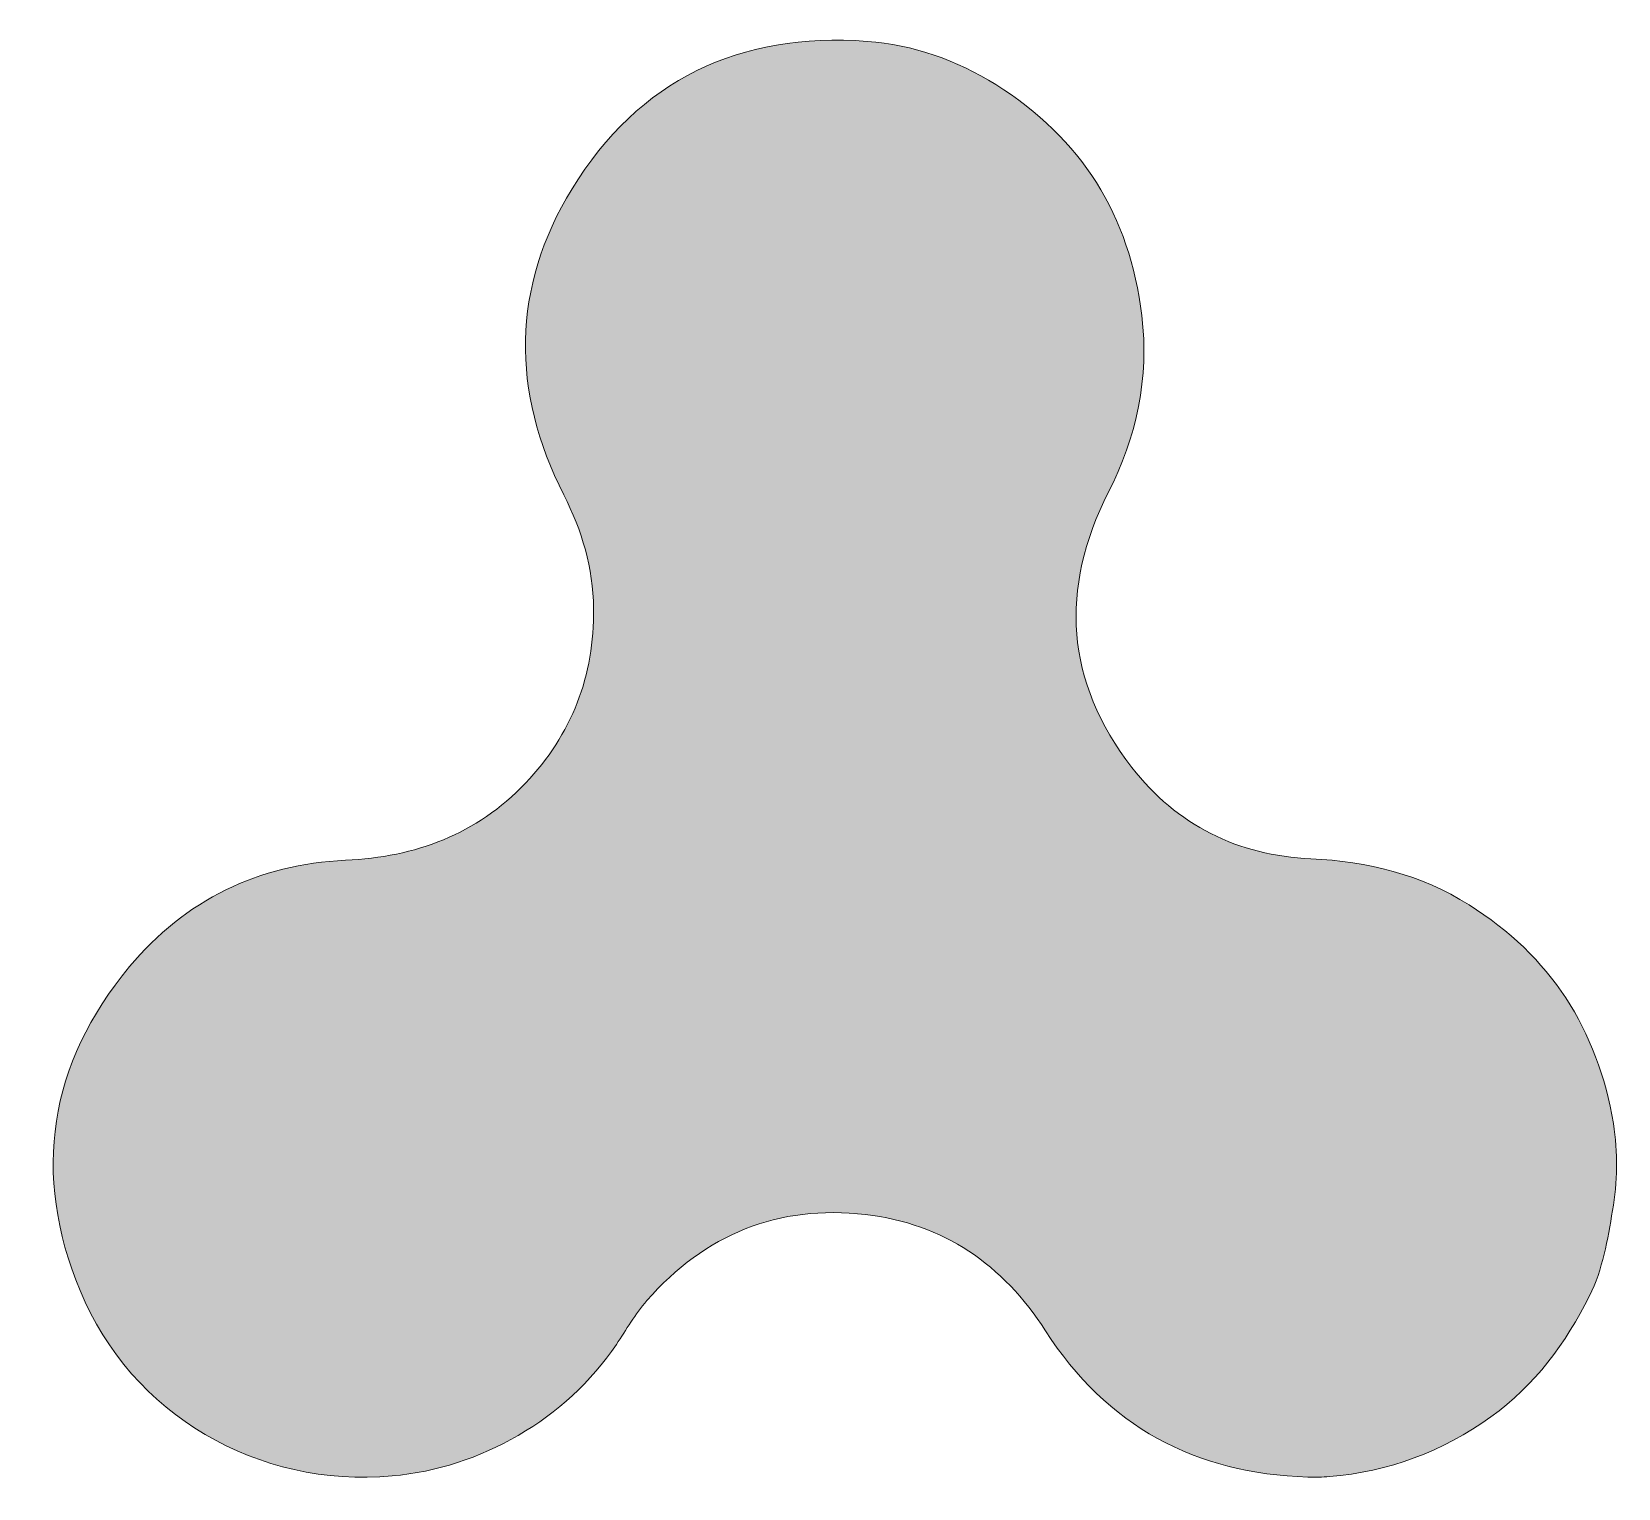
# Model space of a CAD drawing. Header units: inches. Extents: x 144 to 360, y -313 to -115.
import ezdxf

# ---------------------------------------------------------------- set-up
doc = ezdxf.new("R2010")
doc.units = ezdxf.units.IN
doc.header["$MEASUREMENT"] = 0
doc.layers.add('Layer 1', color=7, linetype='Continuous')

msp = doc.modelspace()

# ---------------------------------------------------------------- hatches: boundary and pattern name
at = {"layer": 'Layer 1', "true_color": 0xaf3938}
h = msp.add_hatch(color=15, dxfattribs=at)
h.dxf.hatch_style = 2
edge = h.paths.add_edge_path()
edge.add_spline(control_points=[(318.13, -311.25), (302.8, -310.76), (290.75, -304.33), (282.41, -291.34), (276.63, -282.33), (268.54, -276.78), (257.93, -275.54), (246.05, -274.15), (236.07, -278.21), (228.18, -287.25), (226.58, -289.09), (225.38, -291.2), (224.02, -293.2), (220.51, -298.34), (216.03, -302.45), (210.66, -305.57), (205.36, -308.65), (199.64, -310.53), (193.52, -311.09), (175.29, -312.77), (158.01, -302.77), (151.03, -285.89), (144.46, -269.97), (146.77, -255.04), (157.77, -241.82), (165.32, -232.75), (175.33, -227.88), (187.15, -227.35), (196.71, -226.91), (205, -223.83), (211.64, -216.87), (217.97, -210.24), (221.04, -202.26), (220.92, -193.07), (220.85, -187.58), (219.35, -182.51), (216.87, -177.65), (209.7, -163.58), (209.76, -149.44), (217.99, -136.01), (227.06, -121.21), (240.79, -114.65), (258.14, -115.96), (264.45, -116.44), (270.31, -118.5), (275.66, -121.85), (287.27, -129.13), (293.91, -139.64), (295.53, -153.25), (296.54, -161.74), (294.84, -169.73), (290.97, -177.34), (284.3, -190.44), (285.13, -203.07), (294.19, -214.73), (300.27, -222.57), (308.6, -226.71), (318.55, -227.15), (326.27, -227.49), (333.51, -229.3), (340.07, -233.42), (351.12, -240.34), (357.56, -250.35), (359.71, -263.17), (360.37, -267.12), (360.25, -271.12), (359.59, -274.99), (358.92, -278.93), (358.26, -283.03), (356.46, -286.61), (353.22, -293.04), (349.05, -298.75), (343.04, -303.05), (336.41, -307.81), (329.14, -310.5), (321.07, -311.19), (320.59, -311.23), (320.09, -311.24), (319.61, -311.25), (319.12, -311.26), (318.62, -311.25), (318.13, -311.25)], knot_values=[0, 0, 0, 0, 1, 1, 1, 2, 2, 2, 3, 3, 3, 4, 4, 4, 5, 5, 5, 6, 6, 6, 7, 7, 7, 8, 8, 8, 9, 9, 9, 10, 10, 10, 11, 11, 11, 12, 12, 12, 13, 13, 13, 14, 14, 14, 15, 15, 15, 16, 16, 16, 17, 17, 17, 18, 18, 18, 19, 19, 19, 20, 20, 20, 21, 21, 21, 22, 22, 22, 23, 23, 23, 24, 24, 24, 25, 25, 25, 26, 26, 26, 27, 27, 27, 27], degree=3, periodic=1)

# ---------------------------------------------------------------- linework, layer by layer
at = {"layer": 'Layer 1', "lineweight": 0}
msp.add_open_spline([(318.13, -311.25), (302.8, -310.76), (290.75, -304.33), (282.41, -291.34), (276.63, -282.33), (268.54, -276.78), (257.93, -275.54), (246.05, -274.15), (236.07, -278.21), (228.18, -287.25), (226.58, -289.09), (225.38, -291.2), (224.02, -293.2), (220.51, -298.34), (216.03, -302.45), (210.66, -305.57), (205.36, -308.65), (199.64, -310.53), (193.52, -311.09), (175.29, -312.77), (158.01, -302.77), (151.03, -285.89), (144.46, -269.97), (146.77, -255.04), (157.77, -241.82), (165.32, -232.75), (175.33, -227.88), (187.15, -227.35), (196.71, -226.91), (205, -223.83), (211.64, -216.87), (217.97, -210.24), (221.04, -202.26), (220.92, -193.07), (220.85, -187.58), (219.35, -182.51), (216.87, -177.65), (209.7, -163.58), (209.76, -149.44), (217.99, -136.01), (227.06, -121.21), (240.79, -114.65), (258.14, -115.96), (264.45, -116.44), (270.31, -118.5), (275.66, -121.85), (287.27, -129.13), (293.91, -139.64), (295.53, -153.25), (296.54, -161.74), (294.84, -169.73), (290.97, -177.34), (284.3, -190.44), (285.13, -203.07), (294.19, -214.73), (300.27, -222.57), (308.6, -226.71), (318.55, -227.15), (326.27, -227.49), (333.51, -229.3), (340.07, -233.42), (351.12, -240.34), (357.56, -250.35), (359.71, -263.17), (360.37, -267.12), (360.25, -271.12), (359.59, -274.99), (358.92, -278.93), (358.26, -283.03), (356.46, -286.61), (353.22, -293.04), (349.05, -298.75), (343.04, -303.05), (336.41, -307.81), (329.14, -310.5), (321.07, -311.19), (320.59, -311.23), (320.09, -311.24), (319.61, -311.25), (319.12, -311.26), (318.62, -311.25), (318.13, -311.25)], degree=3, knots=[0, 0, 0, 0, 1, 1, 1, 2, 2, 2, 3, 3, 3, 4, 4, 4, 5, 5, 5, 6, 6, 6, 7, 7, 7, 8, 8, 8, 9, 9, 9, 10, 10, 10, 11, 11, 11, 12, 12, 12, 13, 13, 13, 14, 14, 14, 15, 15, 15, 16, 16, 16, 17, 17, 17, 18, 18, 18, 19, 19, 19, 20, 20, 20, 21, 21, 21, 22, 22, 22, 23, 23, 23, 24, 24, 24, 25, 25, 25, 26, 26, 26, 27, 27, 27, 27], dxfattribs=at)

doc.saveas('drawing.dxf')
